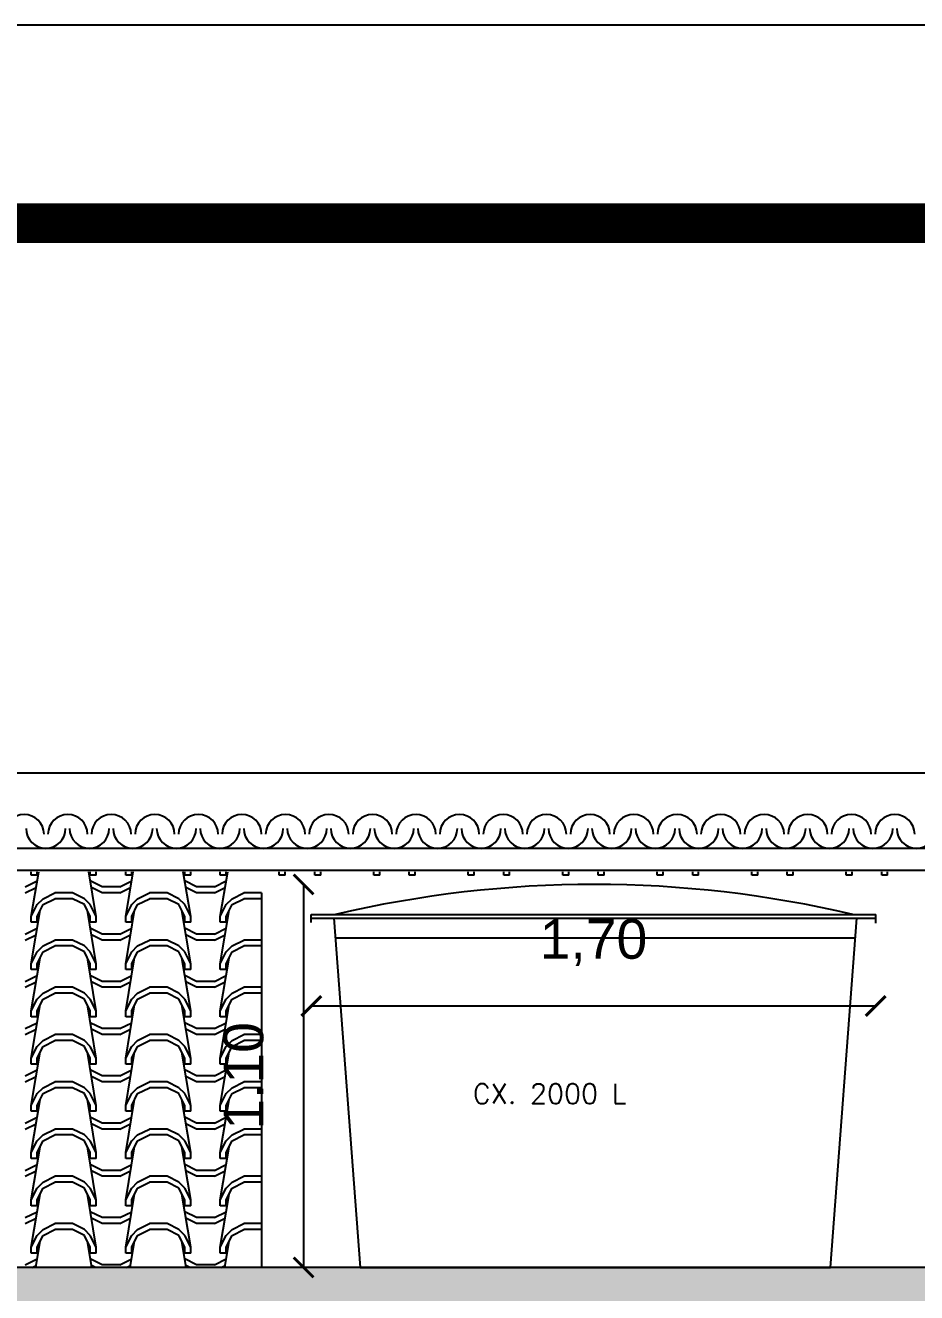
# Model space of a CAD drawing. Header units: millimetres. Extents: x -72 to 470, y 3 to 161.
# Drawn here: x 460.493 to 462.745, y 61.54 to 64.742 of the extents above; entities that cross this region are included whole.
import ezdxf

# ---------------------------------------------------------------- set-up
doc = ezdxf.new("R2010")
doc.units = ezdxf.units.MM
doc.layers.get('0').update_dxf_attribs({"color": 3})
for name, color, linetype in [('001', 1, 'Continuous'), ('COTA', 7, 'Continuous'), ('COTAS', 7, 'Continuous'), ('ESQUADRIA', 3, 'Continuous'), ('LAYER2', 5, 'Continuous'), ('TEXTO', 6, 'Continuous')]:
    doc.layers.add(name, color=color, linetype=linetype)
doc.styles.add('ROMANS', font='romans__.ttf', dxfattribs={"height": 0.1})
doc.styles.get("Standard").update_dxf_attribs({"font": 'arial.ttf'})
doc.dimstyles.new('ISO-25', dxfattribs={"dimtxt": 0.1, "dimasz": 0.05, "dimexe": 1.25, "dimexo": 0.625, "dimgap": 0.1, "dimtad": 1, "dimzin": 1, "dimtxsty": 'Standard', "dimblk": 'ARCHTICK', "dimcen": 2.5, "dimse1": 1, "dimse2": 1, "dimazin": 3, "dimtfac": 1, "dimtmove": 0, "dimatfit": 3, "dimldrblk": 'ARCHTICK', "dimfxl": 1, "dimarcsym": 0})

# ---------------------------------------------------------------- blocks, each defined once
blk = doc.blocks.new('_ArchTick')
at = {"color": 0, "linetype": 'ByBlock', "const_width": 0.15}
blk.add_lwpolyline([(-0.5, -0.5), (0.5, 0.5)], dxfattribs=at)
blk = doc.blocks.new('*D65')
at = {"layer": 'COTAS', "color": 0, "lineweight": -2, "transparency": 16777216}
blk.add_line((452.8103, 62.8536), (463.8103, 62.8536), dxfattribs=at)
at = {"layer": 'Defpoints', "color": 0, "transparency": 16777216}
for p in [(452.8103, 62.8536), (463.8103, 62.8536), (463.8103, 62.8536)]:
    blk.add_point(p, dxfattribs=at)
at = {"layer": 'COTAS', "color": 0, "lineweight": -2, "transparency": 16777216, "xscale": 0.05, "yscale": 0.05, "zscale": 0.05, "rotation": 180}
blk.add_blockref('_ArchTick', (452.8103, 62.8536), dxfattribs=at)
at = {"layer": 'COTAS', "color": 0, "lineweight": -2, "transparency": 16777216, "xscale": 0.05, "yscale": 0.05, "zscale": 0.05}
blk.add_blockref('_ArchTick', (463.8103, 62.8536), dxfattribs=at)
at = {"layer": 'COTAS', "color": 0, "transparency": 16777216, "insert": (458.3103, 63.0137), "char_height": 0.1, "attachment_point": 5}
blk.add_mtext('11,00', dxfattribs=at)
blk = doc.blocks.new('*D243')
at = {"layer": 'COTA', "color": 0, "lineweight": -2, "transparency": 16777216}
blk.add_line((461.1957, 62.5714), (461.1957, 61.6036), dxfattribs=at)
at = {"layer": 'Defpoints', "color": 0, "transparency": 16777216}
for p in [(461.9303, 62.5714), (461.1957, 61.6036), (461.933, 61.6036)]:
    blk.add_point(p, dxfattribs=at)
at = {"layer": 'COTA', "color": 0, "lineweight": -2, "transparency": 16777216, "xscale": 0.05, "yscale": 0.05, "zscale": 0.05}
for p, rotation in [((461.1957, 62.5714), 90), ((461.1957, 61.6036), 270)]:
    blk.add_blockref('_ArchTick', p, dxfattribs=dict(at, rotation=rotation))
at = {"layer": 'COTA', "color": 0, "transparency": 16777216, "insert": (461.0447, 62.0875), "char_height": 0.1, "attachment_point": 5, "rotation": 90}
blk.add_mtext('1.10', dxfattribs=at)
blk = doc.blocks.new('*D244')
at = {"layer": 'COTA', "color": 0, "lineweight": -2, "transparency": 16777216}
blk.add_line((461.2153, 62.2642), (462.6415, 62.2642), dxfattribs=at)
at = {"layer": 'Defpoints', "color": 0, "transparency": 16777216}
for p in [(461.2153, 62.4953), (462.6415, 62.4953), (462.6415, 62.2642)]:
    blk.add_point(p, dxfattribs=at)
at = {"layer": 'COTA', "color": 0, "lineweight": -2, "transparency": 16777216, "xscale": 0.05, "yscale": 0.05, "zscale": 0.05, "rotation": 180}
blk.add_blockref('_ArchTick', (461.2153, 62.2642), dxfattribs=at)
at = {"layer": 'COTA', "color": 0, "lineweight": -2, "transparency": 16777216, "xscale": 0.05, "yscale": 0.05, "zscale": 0.05}
blk.add_blockref('_ArchTick', (462.6415, 62.2642), dxfattribs=at)
at = {"layer": 'COTA', "color": 0, "transparency": 16777216, "insert": (461.9284, 62.4243), "char_height": 0.1, "attachment_point": 5}
blk.add_mtext('1,70', dxfattribs=at)

msp = doc.modelspace()

# ---------------------------------------------------------------- hatches: boundary and pattern name
at = {"layer": 'COTA', "true_color": 0x939598}
h = msp.add_hatch(color=252, dxfattribs=at)
h.dxf.hatch_style = 1
h.paths.add_polyline_path([(452.9603, 61.5036), (452.9603, 61.6036), (452.9603, 62.8536), (452.8103, 62.8536), (452.8103, 61.6036), (452.8103, 61.5036), (452.8103, 58.5036), (452.9603, 58.5036)])
h.paths.add_polyline_path([(463.8103, 61.6036), (463.8103, 62.8536), (463.6603, 62.8536), (463.6603, 61.6036), (452.9603, 61.6036), (452.9603, 61.5036), (456.1103, 61.5036), (463.8103, 61.5036)])
h.paths.add_polyline_path([(463.8103, 61.5036), (463.6603, 61.5036), (463.6603, 58.4036), (463.8103, 58.4036)])

# ---------------------------------------------------------------- linework, layer by layer
at = {"color": 2}
for p, q in [((463.6603, 62.6625), (452.9603, 62.6625)), ((463.6603, 62.6062), (452.9603, 62.6062))]:
    msp.add_line(p, q, dxfattribs=at)
for p, q in [((461.2153, 62.4953), (462.6415, 62.4953)), ((461.2153, 62.4749), (461.2153, 62.4953)), ((461.2153, 62.4859), (462.6415, 62.4859)), ((461.2724, 62.4859), (461.339, 61.6036)), ((462.527, 61.6036), (462.5936, 62.4859)), ((462.6415, 62.4733), (462.6415, 62.4953)), ((462.5898, 62.4356), (461.2762, 62.4356)), ((461.339, 61.6036), (462.527, 61.6036))]:
    msp.add_line(p, q)
msp.add_arc((461.9303, 59.7229), 2.8484, 76.7331, 103.2669)
at = {"layer": '001', "color": 8, "linetype": 'Continuous', "ltscale": 0.5}
for p, q in [((460.4927, 62.5652), (460.5226, 62.5801)), ((460.5077, 62.595), (460.5077, 62.6036)), ((460.5077, 62.4905), (460.5265, 62.6036)), ((460.5226, 62.595), (460.5077, 62.595)), ((460.5226, 62.595), (460.5226, 62.6036)), ((460.6718, 62.4905), (460.653, 62.6036)), ((460.6569, 62.595), (460.6569, 62.6036)), ((460.6718, 62.595), (460.6569, 62.595)), ((460.6868, 62.5652), (460.6569, 62.5801)), ((460.6718, 62.595), (460.6718, 62.6036)), ((460.7315, 62.5652), (460.7614, 62.5801)), ((460.7464, 62.595), (460.7464, 62.6036)), ((460.7464, 62.4905), (460.7653, 62.6036)), ((460.7614, 62.595), (460.7464, 62.595)), ((460.7614, 62.595), (460.7614, 62.6036)), ((460.9106, 62.4905), (460.8918, 62.6036)), ((460.8957, 62.595), (460.8957, 62.6036)), ((460.9106, 62.595), (460.8957, 62.595)), ((460.9255, 62.5652), (460.8957, 62.5801)), ((460.9106, 62.595), (460.9106, 62.6036)), ((460.9703, 62.5652), (461.0002, 62.5801)), ((460.9852, 62.595), (460.9852, 62.6036)), ((460.9852, 62.4905), (461.0041, 62.6036)), ((461.0002, 62.595), (460.9852, 62.595)), ((461.0002, 62.595), (461.0002, 62.6036)), ((461.1345, 62.595), (461.1345, 62.6036)), ((461.1494, 62.595), (461.1345, 62.595)), ((461.1494, 62.595), (461.1494, 62.6036)), ((461.224, 62.595), (461.224, 62.6036)), ((461.239, 62.595), (461.224, 62.595)), ((461.239, 62.595), (461.239, 62.6036)), ((461.3733, 62.595), (461.3733, 62.6036)), ((461.3882, 62.595), (461.3733, 62.595)), ((461.3882, 62.595), (461.3882, 62.6036)), ((461.4628, 62.595), (461.4628, 62.6036)), ((461.4777, 62.595), (461.4628, 62.595)), ((461.4777, 62.595), (461.4777, 62.6036)), ((461.6121, 62.595), (461.6121, 62.6036)), ((461.627, 62.595), (461.6121, 62.595)), ((461.627, 62.595), (461.627, 62.6036)), ((461.7016, 62.595), (461.7016, 62.6036)), ((461.7165, 62.595), (461.7016, 62.595)), ((461.7165, 62.595), (461.7165, 62.6036)), ((461.8509, 62.595), (461.8509, 62.6036)), ((461.8658, 62.595), (461.8509, 62.595)), ((461.8658, 62.595), (461.8658, 62.6036)), ((461.9404, 62.595), (461.9404, 62.6036)), ((461.9553, 62.595), (461.9404, 62.595)), ((461.9553, 62.595), (461.9553, 62.6036)), ((462.0897, 62.595), (462.0897, 62.6036)), ((462.1046, 62.595), (462.0897, 62.595)), ((462.1046, 62.595), (462.1046, 62.6036)), ((462.1792, 62.595), (462.1792, 62.6036)), ((462.1941, 62.595), (462.1792, 62.595)), ((462.1941, 62.595), (462.1941, 62.6036)), ((462.3284, 62.595), (462.3284, 62.6036)), ((462.3434, 62.595), (462.3284, 62.595)), ((462.3434, 62.595), (462.3434, 62.6036)), ((462.418, 62.595), (462.418, 62.6036)), ((462.4329, 62.595), (462.418, 62.595)), ((462.4329, 62.595), (462.4329, 62.6036)), ((462.5672, 62.595), (462.5672, 62.6036)), ((462.5822, 62.595), (462.5672, 62.595)), ((462.5822, 62.595), (462.5822, 62.6036)), ((462.6568, 62.595), (462.6568, 62.6036)), ((462.6717, 62.595), (462.6568, 62.595)), ((462.6717, 62.595), (462.6717, 62.6036)), ((460.4927, 62.5502), (460.5199, 62.5638)), ((460.5375, 62.5353), (460.5674, 62.5502)), ((460.6121, 62.5502), (460.5674, 62.5502)), ((460.642, 62.5353), (460.6121, 62.5502)), ((460.6868, 62.5502), (460.6596, 62.5638)), ((460.7315, 62.5652), (460.6868, 62.5652)), ((460.7315, 62.5502), (460.6868, 62.5502)), ((460.7315, 62.5502), (460.7587, 62.5638)), ((460.7763, 62.5353), (460.8061, 62.5502)), ((460.8509, 62.5502), (460.8061, 62.5502)), ((460.8808, 62.5353), (460.8509, 62.5502)), ((460.9255, 62.5502), (460.8984, 62.5638)), ((460.9703, 62.5652), (460.9255, 62.5652)), ((460.9703, 62.5502), (460.9255, 62.5502)), ((460.9703, 62.5502), (460.9975, 62.5638)), ((461.0151, 62.5353), (461.0449, 62.5502)), ((461.0151, 62.5353), (461.0449, 62.5502)), ((461.0897, 62.5502), (461.0449, 62.5502)), ((460.5077, 62.4905), (460.5226, 62.5204)), ((460.5226, 62.5204), (460.5375, 62.5353)), ((460.5226, 62.4905), (460.5375, 62.5204)), ((460.5375, 62.5204), (460.5674, 62.5353)), ((460.6121, 62.5353), (460.5674, 62.5353)), ((460.642, 62.5204), (460.6121, 62.5353)), ((460.6569, 62.5204), (460.642, 62.5353)), ((460.6569, 62.4905), (460.642, 62.5204)), ((460.6718, 62.4905), (460.6569, 62.5204)), ((460.7464, 62.4905), (460.7614, 62.5204)), ((460.7614, 62.5204), (460.7763, 62.5353)), ((460.7614, 62.4905), (460.7763, 62.5204)), ((460.7763, 62.5204), (460.8061, 62.5353)), ((460.8509, 62.5353), (460.8061, 62.5353)), ((460.8808, 62.5204), (460.8509, 62.5353)), ((460.8957, 62.5204), (460.8808, 62.5353)), ((460.8957, 62.4905), (460.8808, 62.5204)), ((460.9106, 62.4905), (460.8957, 62.5204)), ((460.9852, 62.4905), (461.0002, 62.5204)), ((461.0002, 62.5204), (461.0151, 62.5353)), ((461.0002, 62.4905), (461.0151, 62.5204)), ((461.0151, 62.5204), (461.0449, 62.5353)), ((461.0151, 62.5204), (461.0449, 62.5353)), ((461.0897, 62.5353), (461.0449, 62.5353)), ((460.5077, 62.3711), (460.53, 62.5055)), ((460.5077, 62.4756), (460.5077, 62.4905)), ((460.5226, 62.4756), (460.5226, 62.4905)), ((460.6718, 62.3711), (460.6494, 62.5055)), ((460.6569, 62.4756), (460.6569, 62.4905)), ((460.6718, 62.4756), (460.6718, 62.4905)), ((460.7464, 62.3711), (460.7688, 62.5055)), ((460.7464, 62.4756), (460.7464, 62.4905)), ((460.7614, 62.4756), (460.7614, 62.4905)), ((460.9106, 62.3711), (460.8882, 62.5055)), ((460.8957, 62.4756), (460.8957, 62.4905)), ((460.9106, 62.4756), (460.9106, 62.4905)), ((460.9852, 62.3711), (461.0076, 62.5055)), ((460.9852, 62.4756), (460.9852, 62.4905)), ((461.0002, 62.4756), (461.0002, 62.4905)), ((460.4927, 62.4458), (460.5226, 62.4607)), ((460.5226, 62.4756), (460.5077, 62.4756)), ((460.6718, 62.4756), (460.6569, 62.4756)), ((460.6868, 62.4458), (460.6569, 62.4607)), ((460.7315, 62.4458), (460.6868, 62.4458)), ((460.7315, 62.4458), (460.7614, 62.4607)), ((460.7614, 62.4756), (460.7464, 62.4756)), ((460.9106, 62.4756), (460.8957, 62.4756)), ((460.9255, 62.4458), (460.8957, 62.4607)), ((460.9703, 62.4458), (460.9255, 62.4458)), ((460.9703, 62.4458), (461.0002, 62.4607)), ((461.0002, 62.4756), (460.9852, 62.4756)), ((460.4927, 62.4308), (460.5199, 62.4444)), ((460.5226, 62.401), (460.5375, 62.4159)), ((460.5375, 62.4159), (460.5674, 62.4308)), ((460.5375, 62.401), (460.5674, 62.4159)), ((460.6121, 62.4308), (460.5674, 62.4308)), ((460.6121, 62.4159), (460.5674, 62.4159)), ((460.642, 62.4159), (460.6121, 62.4308)), ((460.642, 62.401), (460.6121, 62.4159)), ((460.6569, 62.401), (460.642, 62.4159)), ((460.6868, 62.4308), (460.6596, 62.4444)), ((460.7315, 62.4308), (460.6868, 62.4308)), ((460.7315, 62.4308), (460.7587, 62.4444)), ((460.7614, 62.401), (460.7763, 62.4159)), ((460.7763, 62.4159), (460.8061, 62.4308)), ((460.7763, 62.401), (460.8061, 62.4159)), ((460.8509, 62.4308), (460.8061, 62.4308)), ((460.8509, 62.4159), (460.8061, 62.4159)), ((460.8808, 62.4159), (460.8509, 62.4308)), ((460.8808, 62.401), (460.8509, 62.4159)), ((460.8957, 62.401), (460.8808, 62.4159)), ((460.9255, 62.4308), (460.8984, 62.4444)), ((460.9703, 62.4308), (460.9255, 62.4308)), ((460.9703, 62.4308), (460.9975, 62.4444)), ((461.0002, 62.401), (461.0151, 62.4159)), ((461.0151, 62.4159), (461.0449, 62.4308)), ((461.0151, 62.4159), (461.0449, 62.4308)), ((461.0151, 62.401), (461.0449, 62.4159)), ((461.0151, 62.401), (461.0449, 62.4159)), ((461.0897, 62.4308), (461.0449, 62.4308)), ((461.0897, 62.4159), (461.0449, 62.4159)), ((460.5077, 62.3711), (460.5226, 62.401)), ((460.5077, 62.2517), (460.53, 62.3861)), ((460.5226, 62.3711), (460.5375, 62.401)), ((460.6569, 62.3711), (460.642, 62.401)), ((460.6718, 62.2517), (460.6494, 62.3861)), ((460.6718, 62.3711), (460.6569, 62.401)), ((460.7464, 62.3711), (460.7614, 62.401)), ((460.7464, 62.2517), (460.7688, 62.3861)), ((460.7614, 62.3711), (460.7763, 62.401)), ((460.8957, 62.3711), (460.8808, 62.401)), ((460.9106, 62.2517), (460.8882, 62.3861)), ((460.9106, 62.3711), (460.8957, 62.401)), ((460.9852, 62.3711), (461.0002, 62.401)), ((460.9852, 62.2517), (461.0076, 62.3861)), ((461.0002, 62.3711), (461.0151, 62.401)), ((460.5077, 62.3562), (460.5077, 62.3711)), ((460.5226, 62.3562), (460.5077, 62.3562)), ((460.5226, 62.3562), (460.5226, 62.3711)), ((460.6569, 62.3562), (460.6569, 62.3711)), ((460.6718, 62.3562), (460.6569, 62.3562)), ((460.6718, 62.3562), (460.6718, 62.3711)), ((460.7464, 62.3562), (460.7464, 62.3711)), ((460.7614, 62.3562), (460.7464, 62.3562)), ((460.7614, 62.3562), (460.7614, 62.3711)), ((460.8957, 62.3562), (460.8957, 62.3711)), ((460.9106, 62.3562), (460.8957, 62.3562)), ((460.9106, 62.3562), (460.9106, 62.3711)), ((460.9852, 62.3562), (460.9852, 62.3711)), ((461.0002, 62.3562), (460.9852, 62.3562)), ((461.0002, 62.3562), (461.0002, 62.3711)), ((460.4927, 62.3264), (460.5226, 62.3413)), ((460.4927, 62.3114), (460.5199, 62.325)), ((460.6868, 62.3264), (460.6569, 62.3413)), ((460.6868, 62.3114), (460.6596, 62.325)), ((460.7315, 62.3264), (460.6868, 62.3264)), ((460.7315, 62.3264), (460.7614, 62.3413)), ((460.7315, 62.3114), (460.7587, 62.325)), ((460.9255, 62.3264), (460.8957, 62.3413)), ((460.9255, 62.3114), (460.8984, 62.325)), ((460.9703, 62.3264), (460.9255, 62.3264)), ((460.9703, 62.3264), (461.0002, 62.3413)), ((460.9703, 62.3114), (460.9975, 62.325)), ((460.5226, 62.2816), (460.5375, 62.2965)), ((460.5375, 62.2965), (460.5674, 62.3114)), ((460.5375, 62.2816), (460.5674, 62.2965)), ((460.6121, 62.3114), (460.5674, 62.3114)), ((460.6121, 62.2965), (460.5674, 62.2965)), ((460.642, 62.2965), (460.6121, 62.3114)), ((460.642, 62.2816), (460.6121, 62.2965)), ((460.6569, 62.2816), (460.642, 62.2965)), ((460.7315, 62.3114), (460.6868, 62.3114)), ((460.7614, 62.2816), (460.7763, 62.2965)), ((460.7763, 62.2965), (460.8061, 62.3114)), ((460.7763, 62.2816), (460.8061, 62.2965)), ((460.8509, 62.3114), (460.8061, 62.3114)), ((460.8509, 62.2965), (460.8061, 62.2965)), ((460.8808, 62.2965), (460.8509, 62.3114)), ((460.8808, 62.2816), (460.8509, 62.2965)), ((460.8957, 62.2816), (460.8808, 62.2965)), ((460.9703, 62.3114), (460.9255, 62.3114)), ((461.0002, 62.2816), (461.0151, 62.2965)), ((461.0151, 62.2965), (461.0449, 62.3114)), ((461.0151, 62.2965), (461.0449, 62.3114)), ((461.0151, 62.2816), (461.0449, 62.2965)), ((461.0151, 62.2816), (461.0449, 62.2965)), ((461.0897, 62.3114), (461.0449, 62.3114)), ((461.0897, 62.2965), (461.0449, 62.2965)), ((460.5077, 62.2517), (460.5226, 62.2816)), ((460.5077, 62.1324), (460.53, 62.2667)), ((460.5226, 62.2517), (460.5375, 62.2816)), ((460.6569, 62.2517), (460.642, 62.2816)), ((460.6718, 62.1324), (460.6494, 62.2667)), ((460.6718, 62.2517), (460.6569, 62.2816)), ((460.7464, 62.2517), (460.7614, 62.2816)), ((460.7464, 62.1324), (460.7688, 62.2667)), ((460.7614, 62.2517), (460.7763, 62.2816)), ((460.8957, 62.2517), (460.8808, 62.2816)), ((460.9106, 62.1324), (460.8882, 62.2667)), ((460.9106, 62.2517), (460.8957, 62.2816)), ((460.9852, 62.2517), (461.0002, 62.2816)), ((460.9852, 62.1324), (461.0076, 62.2667)), ((461.0002, 62.2517), (461.0151, 62.2816)), ((460.4927, 62.207), (460.5226, 62.2219)), ((460.5077, 62.2368), (460.5077, 62.2517)), ((460.5226, 62.2368), (460.5077, 62.2368)), ((460.5226, 62.2368), (460.5226, 62.2517)), ((460.6569, 62.2368), (460.6569, 62.2517)), ((460.6718, 62.2368), (460.6569, 62.2368)), ((460.6868, 62.207), (460.6569, 62.2219)), ((460.6718, 62.2368), (460.6718, 62.2517)), ((460.7315, 62.207), (460.7614, 62.2219)), ((460.7464, 62.2368), (460.7464, 62.2517)), ((460.7614, 62.2368), (460.7464, 62.2368)), ((460.7614, 62.2368), (460.7614, 62.2517)), ((460.8957, 62.2368), (460.8957, 62.2517)), ((460.9106, 62.2368), (460.8957, 62.2368)), ((460.9255, 62.207), (460.8957, 62.2219)), ((460.9106, 62.2368), (460.9106, 62.2517)), ((460.9703, 62.207), (461.0002, 62.2219)), ((460.9852, 62.2368), (460.9852, 62.2517)), ((461.0002, 62.2368), (460.9852, 62.2368)), ((461.0002, 62.2368), (461.0002, 62.2517)), ((460.4927, 62.1921), (460.5199, 62.2056)), ((460.5375, 62.1771), (460.5674, 62.1921)), ((460.6121, 62.1921), (460.5674, 62.1921)), ((460.642, 62.1771), (460.6121, 62.1921)), ((460.6868, 62.1921), (460.6596, 62.2056)), ((460.7315, 62.207), (460.6868, 62.207)), ((460.7315, 62.1921), (460.6868, 62.1921)), ((460.7315, 62.1921), (460.7587, 62.2056)), ((460.7763, 62.1771), (460.8061, 62.1921)), ((460.8509, 62.1921), (460.8061, 62.1921)), ((460.8808, 62.1771), (460.8509, 62.1921)), ((460.9255, 62.1921), (460.8984, 62.2056)), ((460.9703, 62.207), (460.9255, 62.207)), ((460.9703, 62.1921), (460.9255, 62.1921)), ((460.9703, 62.1921), (460.9975, 62.2056)), ((461.0151, 62.1771), (461.0449, 62.1921)), ((461.0151, 62.1771), (461.0449, 62.1921)), ((461.0897, 62.1921), (461.0449, 62.1921)), ((460.5077, 62.1324), (460.5226, 62.1622)), ((460.5226, 62.1622), (460.5375, 62.1771)), ((460.5226, 62.1324), (460.5375, 62.1622)), ((460.5375, 62.1622), (460.5674, 62.1771)), ((460.6121, 62.1771), (460.5674, 62.1771)), ((460.642, 62.1622), (460.6121, 62.1771)), ((460.6569, 62.1622), (460.642, 62.1771)), ((460.6569, 62.1324), (460.642, 62.1622)), ((460.6718, 62.1324), (460.6569, 62.1622)), ((460.7464, 62.1324), (460.7614, 62.1622)), ((460.7614, 62.1622), (460.7763, 62.1771)), ((460.7614, 62.1324), (460.7763, 62.1622)), ((460.7763, 62.1622), (460.8061, 62.1771)), ((460.8509, 62.1771), (460.8061, 62.1771)), ((460.8808, 62.1622), (460.8509, 62.1771)), ((460.8957, 62.1622), (460.8808, 62.1771)), ((460.8957, 62.1324), (460.8808, 62.1622)), ((460.9106, 62.1324), (460.8957, 62.1622)), ((460.9852, 62.1324), (461.0002, 62.1622)), ((461.0002, 62.1622), (461.0151, 62.1771)), ((461.0002, 62.1324), (461.0151, 62.1622)), ((461.0151, 62.1622), (461.0449, 62.1771)), ((461.0151, 62.1622), (461.0449, 62.1771)), ((461.0897, 62.1771), (461.0449, 62.1771)), ((460.5077, 62.013), (460.53, 62.1473)), ((460.5077, 62.1174), (460.5077, 62.1324)), ((460.5226, 62.1174), (460.5226, 62.1324)), ((460.6718, 62.013), (460.6494, 62.1473)), ((460.6569, 62.1174), (460.6569, 62.1324)), ((460.6718, 62.1174), (460.6718, 62.1324)), ((460.7464, 62.013), (460.7688, 62.1473)), ((460.7464, 62.1174), (460.7464, 62.1324)), ((460.7614, 62.1174), (460.7614, 62.1324)), ((460.9106, 62.013), (460.8882, 62.1473)), ((460.8957, 62.1174), (460.8957, 62.1324)), ((460.9106, 62.1174), (460.9106, 62.1324)), ((460.9852, 62.013), (461.0076, 62.1473)), ((460.9852, 62.1174), (460.9852, 62.1324)), ((461.0002, 62.1174), (461.0002, 62.1324)), ((460.4927, 62.0876), (460.5226, 62.1025)), ((460.5226, 62.1174), (460.5077, 62.1174)), ((460.6718, 62.1174), (460.6569, 62.1174)), ((460.6868, 62.0876), (460.6569, 62.1025)), ((460.7315, 62.0876), (460.7614, 62.1025)), ((460.7614, 62.1174), (460.7464, 62.1174)), ((460.9106, 62.1174), (460.8957, 62.1174)), ((460.9255, 62.0876), (460.8957, 62.1025)), ((460.9703, 62.0876), (461.0002, 62.1025)), ((461.0002, 62.1174), (460.9852, 62.1174)), ((460.4927, 62.0727), (460.5199, 62.0862)), ((460.5375, 62.0577), (460.5674, 62.0727)), ((460.6121, 62.0727), (460.5674, 62.0727)), ((460.642, 62.0577), (460.6121, 62.0727)), ((460.6868, 62.0727), (460.6596, 62.0862)), ((460.7315, 62.0876), (460.6868, 62.0876)), ((460.7315, 62.0727), (460.6868, 62.0727)), ((460.7315, 62.0727), (460.7587, 62.0862)), ((460.7763, 62.0577), (460.8061, 62.0727)), ((460.8509, 62.0727), (460.8061, 62.0727)), ((460.8808, 62.0577), (460.8509, 62.0727)), ((460.9255, 62.0727), (460.8984, 62.0862)), ((460.9703, 62.0876), (460.9255, 62.0876)), ((460.9703, 62.0727), (460.9255, 62.0727)), ((460.9703, 62.0727), (460.9975, 62.0862)), ((461.0151, 62.0577), (461.0449, 62.0727)), ((461.0151, 62.0577), (461.0449, 62.0727)), ((461.0897, 62.0727), (461.0449, 62.0727)), ((460.5077, 62.013), (460.5226, 62.0428)), ((460.5226, 62.0428), (460.5375, 62.0577)), ((460.5226, 62.013), (460.5375, 62.0428)), ((460.5375, 62.0428), (460.5674, 62.0577)), ((460.6121, 62.0577), (460.5674, 62.0577)), ((460.642, 62.0428), (460.6121, 62.0577)), ((460.6569, 62.0428), (460.642, 62.0577)), ((460.6569, 62.013), (460.642, 62.0428)), ((460.6718, 62.013), (460.6569, 62.0428)), ((460.7464, 62.013), (460.7614, 62.0428)), ((460.7614, 62.0428), (460.7763, 62.0577)), ((460.7614, 62.013), (460.7763, 62.0428)), ((460.7763, 62.0428), (460.8061, 62.0577)), ((460.8509, 62.0577), (460.8061, 62.0577)), ((460.8808, 62.0428), (460.8509, 62.0577)), ((460.8957, 62.0428), (460.8808, 62.0577)), ((460.8957, 62.013), (460.8808, 62.0428)), ((460.9106, 62.013), (460.8957, 62.0428)), ((460.9852, 62.013), (461.0002, 62.0428)), ((461.0002, 62.0428), (461.0151, 62.0577)), ((461.0002, 62.013), (461.0151, 62.0428)), ((461.0151, 62.0428), (461.0449, 62.0577)), ((461.0151, 62.0428), (461.0449, 62.0577)), ((461.0897, 62.0577), (461.0449, 62.0577)), ((460.5077, 61.8936), (460.53, 62.0279)), ((460.5077, 61.998), (460.5077, 62.013)), ((460.5226, 61.998), (460.5077, 61.998)), ((460.5226, 61.998), (460.5226, 62.013)), ((460.6718, 61.8936), (460.6494, 62.0279)), ((460.6569, 61.998), (460.6569, 62.013)), ((460.6718, 61.998), (460.6569, 61.998)), ((460.6718, 61.998), (460.6718, 62.013)), ((460.7464, 61.8936), (460.7688, 62.0279)), ((460.7464, 61.998), (460.7464, 62.013)), ((460.7614, 61.998), (460.7464, 61.998)), ((460.7614, 61.998), (460.7614, 62.013)), ((460.9106, 61.8936), (460.8882, 62.0279)), ((460.8957, 61.998), (460.8957, 62.013)), ((460.9106, 61.998), (460.8957, 61.998)), ((460.9106, 61.998), (460.9106, 62.013)), ((460.9852, 61.8936), (461.0076, 62.0279)), ((460.9852, 61.998), (460.9852, 62.013)), ((461.0002, 61.998), (460.9852, 61.998)), ((461.0002, 61.998), (461.0002, 62.013)), ((460.4927, 61.9682), (460.5226, 61.9831)), ((460.4927, 61.9533), (460.5199, 61.9668)), ((460.6868, 61.9682), (460.6569, 61.9831)), ((460.6868, 61.9533), (460.6596, 61.9668)), ((460.7315, 61.9682), (460.6868, 61.9682)), ((460.7315, 61.9682), (460.7614, 61.9831)), ((460.7315, 61.9533), (460.7587, 61.9668)), ((460.9255, 61.9682), (460.8957, 61.9831)), ((460.9255, 61.9533), (460.8984, 61.9668)), ((460.9703, 61.9682), (460.9255, 61.9682)), ((460.9703, 61.9682), (461.0002, 61.9831)), ((460.9703, 61.9533), (460.9975, 61.9668)), ((460.5226, 61.9234), (460.5375, 61.9383)), ((460.5375, 61.9383), (460.5674, 61.9533)), ((460.5375, 61.9234), (460.5674, 61.9383)), ((460.6121, 61.9533), (460.5674, 61.9533)), ((460.6121, 61.9383), (460.5674, 61.9383)), ((460.642, 61.9383), (460.6121, 61.9533)), ((460.642, 61.9234), (460.6121, 61.9383)), ((460.6569, 61.9234), (460.642, 61.9383)), ((460.7315, 61.9533), (460.6868, 61.9533)), ((460.7614, 61.9234), (460.7763, 61.9383)), ((460.7763, 61.9383), (460.8061, 61.9533)), ((460.7763, 61.9234), (460.8061, 61.9383)), ((460.8509, 61.9533), (460.8061, 61.9533)), ((460.8509, 61.9383), (460.8061, 61.9383)), ((460.8808, 61.9383), (460.8509, 61.9533)), ((460.8808, 61.9234), (460.8509, 61.9383)), ((460.8957, 61.9234), (460.8808, 61.9383)), ((460.9703, 61.9533), (460.9255, 61.9533)), ((461.0002, 61.9234), (461.0151, 61.9383)), ((461.0151, 61.9383), (461.0449, 61.9533)), ((461.0151, 61.9383), (461.0449, 61.9533)), ((461.0151, 61.9234), (461.0449, 61.9383)), ((461.0151, 61.9234), (461.0449, 61.9383)), ((461.0897, 61.9533), (461.0449, 61.9533)), ((461.0897, 61.9383), (461.0449, 61.9383)), ((460.5077, 61.8936), (460.5226, 61.9234)), ((460.5077, 61.7742), (460.53, 61.9085)), ((460.5226, 61.8936), (460.5375, 61.9234)), ((460.6569, 61.8936), (460.642, 61.9234)), ((460.6718, 61.7742), (460.6494, 61.9085)), ((460.6718, 61.8936), (460.6569, 61.9234)), ((460.7464, 61.8936), (460.7614, 61.9234)), ((460.7464, 61.7742), (460.7688, 61.9085)), ((460.7614, 61.8936), (460.7763, 61.9234)), ((460.8957, 61.8936), (460.8808, 61.9234)), ((460.9106, 61.7742), (460.8882, 61.9085)), ((460.9106, 61.8936), (460.8957, 61.9234)), ((460.9852, 61.8936), (461.0002, 61.9234)), ((460.9852, 61.7742), (461.0076, 61.9085)), ((461.0002, 61.8936), (461.0151, 61.9234)), ((460.5077, 61.8786), (460.5077, 61.8936)), ((460.5226, 61.8786), (460.5077, 61.8786)), ((460.5226, 61.8786), (460.5226, 61.8936)), ((460.6569, 61.8786), (460.6569, 61.8936)), ((460.6718, 61.8786), (460.6569, 61.8786)), ((460.6718, 61.8786), (460.6718, 61.8936)), ((460.7464, 61.8786), (460.7464, 61.8936)), ((460.7614, 61.8786), (460.7464, 61.8786)), ((460.7614, 61.8786), (460.7614, 61.8936)), ((460.8957, 61.8786), (460.8957, 61.8936)), ((460.9106, 61.8786), (460.8957, 61.8786)), ((460.9106, 61.8786), (460.9106, 61.8936)), ((460.9852, 61.8786), (460.9852, 61.8936)), ((461.0002, 61.8786), (460.9852, 61.8786)), ((461.0002, 61.8786), (461.0002, 61.8936)), ((460.4927, 61.8488), (460.5226, 61.8637)), ((460.4927, 61.8339), (460.5199, 61.8474)), ((460.6868, 61.8488), (460.6569, 61.8637)), ((460.6868, 61.8339), (460.6596, 61.8474)), ((460.7315, 61.8488), (460.6868, 61.8488)), ((460.7315, 61.8488), (460.7614, 61.8637)), ((460.7315, 61.8339), (460.7587, 61.8474)), ((460.9255, 61.8488), (460.8957, 61.8637)), ((460.9255, 61.8339), (460.8984, 61.8474)), ((460.9703, 61.8488), (460.9255, 61.8488)), ((460.9703, 61.8488), (461.0002, 61.8637)), ((460.9703, 61.8339), (460.9975, 61.8474)), ((460.5226, 61.804), (460.5375, 61.8189)), ((460.5375, 61.8189), (460.5674, 61.8339)), ((460.5375, 61.804), (460.5674, 61.8189)), ((460.6121, 61.8339), (460.5674, 61.8339)), ((460.6121, 61.8189), (460.5674, 61.8189)), ((460.642, 61.8189), (460.6121, 61.8339)), ((460.642, 61.804), (460.6121, 61.8189)), ((460.6569, 61.804), (460.642, 61.8189)), ((460.7315, 61.8339), (460.6868, 61.8339)), ((460.7614, 61.804), (460.7763, 61.8189)), ((460.7763, 61.8189), (460.8061, 61.8339)), ((460.7763, 61.804), (460.8061, 61.8189)), ((460.8509, 61.8339), (460.8061, 61.8339)), ((460.8509, 61.8189), (460.8061, 61.8189)), ((460.8808, 61.8189), (460.8509, 61.8339)), ((460.8808, 61.804), (460.8509, 61.8189)), ((460.8957, 61.804), (460.8808, 61.8189)), ((460.9703, 61.8339), (460.9255, 61.8339)), ((461.0002, 61.804), (461.0151, 61.8189)), ((461.0151, 61.8189), (461.0449, 61.8339)), ((461.0151, 61.8189), (461.0449, 61.8339)), ((461.0151, 61.804), (461.0449, 61.8189)), ((461.0151, 61.804), (461.0449, 61.8189)), ((461.0897, 61.8339), (461.0449, 61.8339)), ((461.0897, 61.8189), (461.0449, 61.8189)), ((460.5077, 61.7742), (460.5226, 61.804)), ((460.5077, 61.6548), (460.53, 61.7891)), ((460.5077, 61.7592), (460.5077, 61.7742)), ((460.5226, 61.7742), (460.5375, 61.804)), ((460.5226, 61.7592), (460.5226, 61.7742)), ((460.6569, 61.7742), (460.642, 61.804)), ((460.6718, 61.6548), (460.6494, 61.7891)), ((460.6718, 61.7742), (460.6569, 61.804)), ((460.6569, 61.7592), (460.6569, 61.7742)), ((460.6718, 61.7592), (460.6718, 61.7742)), ((460.7464, 61.7742), (460.7614, 61.804)), ((460.7464, 61.6548), (460.7688, 61.7891)), ((460.7464, 61.7592), (460.7464, 61.7742)), ((460.7614, 61.7742), (460.7763, 61.804)), ((460.7614, 61.7592), (460.7614, 61.7742)), ((460.8957, 61.7742), (460.8808, 61.804)), ((460.9106, 61.6548), (460.8882, 61.7891)), ((460.9106, 61.7742), (460.8957, 61.804)), ((460.8957, 61.7592), (460.8957, 61.7742)), ((460.9106, 61.7592), (460.9106, 61.7742)), ((460.9852, 61.7742), (461.0002, 61.804)), ((460.9852, 61.6548), (461.0076, 61.7891)), ((460.9852, 61.7592), (460.9852, 61.7742)), ((461.0002, 61.7742), (461.0151, 61.804)), ((461.0002, 61.7592), (461.0002, 61.7742)), ((460.4927, 61.7294), (460.5226, 61.7443)), ((460.5226, 61.7592), (460.5077, 61.7592)), ((460.6718, 61.7592), (460.6569, 61.7592)), ((460.6868, 61.7294), (460.6569, 61.7443)), ((460.7315, 61.7294), (460.7614, 61.7443)), ((460.7614, 61.7592), (460.7464, 61.7592)), ((460.9106, 61.7592), (460.8957, 61.7592)), ((460.9255, 61.7294), (460.8957, 61.7443)), ((460.9703, 61.7294), (461.0002, 61.7443)), ((461.0002, 61.7592), (460.9852, 61.7592)), ((460.4927, 61.7145), (460.5199, 61.728)), ((460.5375, 61.6995), (460.5674, 61.7145)), ((460.6121, 61.7145), (460.5674, 61.7145)), ((460.642, 61.6995), (460.6121, 61.7145)), ((460.6868, 61.7145), (460.6596, 61.728)), ((460.7315, 61.7294), (460.6868, 61.7294)), ((460.7315, 61.7145), (460.6868, 61.7145)), ((460.7315, 61.7145), (460.7587, 61.728)), ((460.7763, 61.6995), (460.8061, 61.7145)), ((460.8509, 61.7145), (460.8061, 61.7145)), ((460.8808, 61.6995), (460.8509, 61.7145)), ((460.9255, 61.7145), (460.8984, 61.728)), ((460.9703, 61.7294), (460.9255, 61.7294)), ((460.9703, 61.7145), (460.9255, 61.7145)), ((460.9703, 61.7145), (460.9975, 61.728)), ((461.0151, 61.6995), (461.0449, 61.7145)), ((461.0151, 61.6995), (461.0449, 61.7145)), ((461.0897, 61.7145), (461.0449, 61.7145)), ((460.5077, 61.6548), (460.5226, 61.6846)), ((460.5226, 61.6846), (460.5375, 61.6995)), ((460.5226, 61.6548), (460.5375, 61.6846)), ((460.5375, 61.6846), (460.5674, 61.6995)), ((460.6121, 61.6995), (460.5674, 61.6995)), ((460.642, 61.6846), (460.6121, 61.6995)), ((460.6569, 61.6846), (460.642, 61.6995)), ((460.6569, 61.6548), (460.642, 61.6846)), ((460.6718, 61.6548), (460.6569, 61.6846)), ((460.7464, 61.6548), (460.7614, 61.6846)), ((460.7614, 61.6846), (460.7763, 61.6995)), ((460.7614, 61.6548), (460.7763, 61.6846)), ((460.7763, 61.6846), (460.8061, 61.6995)), ((460.8509, 61.6995), (460.8061, 61.6995)), ((460.8808, 61.6846), (460.8509, 61.6995)), ((460.8957, 61.6846), (460.8808, 61.6995)), ((460.8957, 61.6548), (460.8808, 61.6846)), ((460.9106, 61.6548), (460.8957, 61.6846)), ((460.9852, 61.6548), (461.0002, 61.6846)), ((461.0002, 61.6846), (461.0151, 61.6995)), ((461.0002, 61.6548), (461.0151, 61.6846)), ((461.0151, 61.6846), (461.0449, 61.6995)), ((461.0151, 61.6846), (461.0449, 61.6995)), ((461.0897, 61.6995), (461.0449, 61.6995)), ((460.5077, 61.6398), (460.5077, 61.6548)), ((460.519, 61.6036), (460.53, 61.6697)), ((460.5226, 61.6398), (460.5226, 61.6548)), ((460.6604, 61.6036), (460.6494, 61.6697)), ((460.6569, 61.6398), (460.6569, 61.6548)), ((460.6718, 61.6398), (460.6718, 61.6548)), ((460.7464, 61.6398), (460.7464, 61.6548)), ((460.7578, 61.6036), (460.7688, 61.6697)), ((460.7614, 61.6398), (460.7614, 61.6548)), ((460.8992, 61.6036), (460.8882, 61.6697)), ((460.8957, 61.6398), (460.8957, 61.6548)), ((460.9106, 61.6398), (460.9106, 61.6548)), ((460.9852, 61.6398), (460.9852, 61.6548)), ((460.9966, 61.6036), (461.0076, 61.6697)), ((461.0002, 61.6398), (461.0002, 61.6548)), ((460.4927, 61.61), (460.5226, 61.6249)), ((460.5226, 61.6398), (460.5077, 61.6398)), ((460.6718, 61.6398), (460.6569, 61.6398)), ((460.6868, 61.61), (460.6569, 61.6249)), ((460.7315, 61.61), (460.7614, 61.6249)), ((460.7614, 61.6398), (460.7464, 61.6398)), ((460.9106, 61.6398), (460.8957, 61.6398)), ((460.9255, 61.61), (460.8957, 61.6249)), ((460.9703, 61.61), (461.0002, 61.6249)), ((461.0002, 61.6398), (460.9852, 61.6398)), ((460.5099, 61.6036), (460.5199, 61.6086)), ((460.6696, 61.6036), (460.6596, 61.6086)), ((460.7315, 61.61), (460.6868, 61.61)), ((460.7487, 61.6036), (460.7587, 61.6086)), ((460.9084, 61.6036), (460.8984, 61.6086)), ((460.9703, 61.61), (460.9255, 61.61)), ((460.9875, 61.6036), (460.9975, 61.6086))]:
    msp.add_line(p, q, dxfattribs=at)
at = {"layer": 'COTA'}
msp.add_lwpolyline([(429.0298, 35.0422), (469.8298, 35.0422), (469.8298, 64.7422), (429.0298, 64.7422)], close=True, dxfattribs=at)
at = {"layer": 'COTA', "const_width": 0.1}
msp.add_lwpolyline([(429.5298, 35.5422), (469.3298, 35.5422), (469.3298, 64.2422), (429.5298, 64.2422)], close=True, dxfattribs=at)
at = {"layer": 'ESQUADRIA', "color": 7}
for centre, start, end in [((460.4899, 62.6982), 0, 180), ((460.5999, 62.6982), 0, 180), ((460.7099, 62.6982), 0, 180), ((460.8199, 62.6982), 0, 180), ((460.9299, 62.6982), 0, 180), ((461.0399, 62.6982), 0, 180), ((461.1499, 62.6982), 0, 180), ((461.2599, 62.6982), 0, 180), ((461.3699, 62.6982), 0, 180), ((461.4799, 62.6982), 0, 180), ((461.5899, 62.6982), 0, 180), ((461.6999, 62.6982), 0, 180), ((461.8099, 62.6982), 0, 180), ((461.92, 62.6982), 0, 180), ((462.03, 62.6982), 0, 180), ((462.14, 62.6982), 0, 180), ((462.25, 62.6982), 0, 180), ((462.36, 62.6982), 0, 180), ((462.47, 62.6982), 0, 180), ((462.58, 62.6982), 0, 180), ((462.69, 62.6982), 0, 180), ((460.5445, 62.7125), 180, 0), ((460.6545, 62.7125), 180, 0), ((460.7645, 62.7125), 180, 0), ((460.8745, 62.7125), 180, 0), ((460.9845, 62.7125), 180, 0), ((461.0945, 62.7125), 180, 0), ((461.2045, 62.7125), 180, 0), ((461.3145, 62.7125), 180, 0), ((461.4245, 62.7125), 180, 0), ((461.5345, 62.7125), 180, 0), ((461.6445, 62.7125), 180, 0), ((461.7545, 62.7125), 180, 0), ((461.8646, 62.7125), 180, 0), ((461.9746, 62.7125), 180, 0), ((462.0846, 62.7125), 180, 0), ((462.1946, 62.7125), 180, 0), ((462.3046, 62.7125), 180, 0), ((462.4146, 62.7125), 180, 0), ((462.5246, 62.7125), 180, 0), ((462.6346, 62.7125), 180, 0), ((462.7446, 62.7125), 180, 0)]:
    msp.add_arc(centre, 0.05, start, end, dxfattribs=at)
at = {"layer": 'LAYER2'}
for p, q in [((461.0897, 62.5502), (461.0897, 61.6036)), ((463.6603, 61.6036), (452.9603, 61.6036))]:
    msp.add_line(p, q, dxfattribs=at)

# ---------------------------------------------------------------- texts
at = {"layer": 'TEXTO', "style": 'ROMANS'}
msp.add_text('CX. 2000 L', height=0.05027, dxfattribs=at).set_placement((461.6235, 62.0174))

# ---------------------------------------------------------------- dimensions: what is measured, and where the dimension line sits
at = {"layer": 'COTA'}
dim = msp.add_linear_dim(base=(461.1957, 61.6036), p1=(461.9303, 62.5714), p2=(461.933, 61.6036), angle=90, text='1.10', dimstyle='ISO-25', dxfattribs=at)
dim.commit()
dim.dimension.update_dxf_attribs({"geometry": '*D243', "text_midpoint": (461.0447, 62.0875)})
dim = msp.add_linear_dim(base=(462.6415, 62.2642), p1=(461.2153, 62.4953), p2=(462.6415, 62.4953), text='1,70', dimstyle='ISO-25', dxfattribs=at)
dim.commit()
dim.dimension.update_dxf_attribs({"geometry": '*D244', "text_midpoint": (461.9284, 62.2642), "dimtype": 160})
at = {"layer": 'COTAS'}
dim = msp.add_linear_dim(base=(463.8103, 62.8536), p1=(452.8103, 62.8536), p2=(463.8103, 62.8536), dimstyle='ISO-25', dxfattribs=at)
dim.commit()
dim.dimension.update_dxf_attribs({"geometry": '*D65', "text_midpoint": (458.3103, 63.0137)})

doc.saveas('drawing.dxf')
